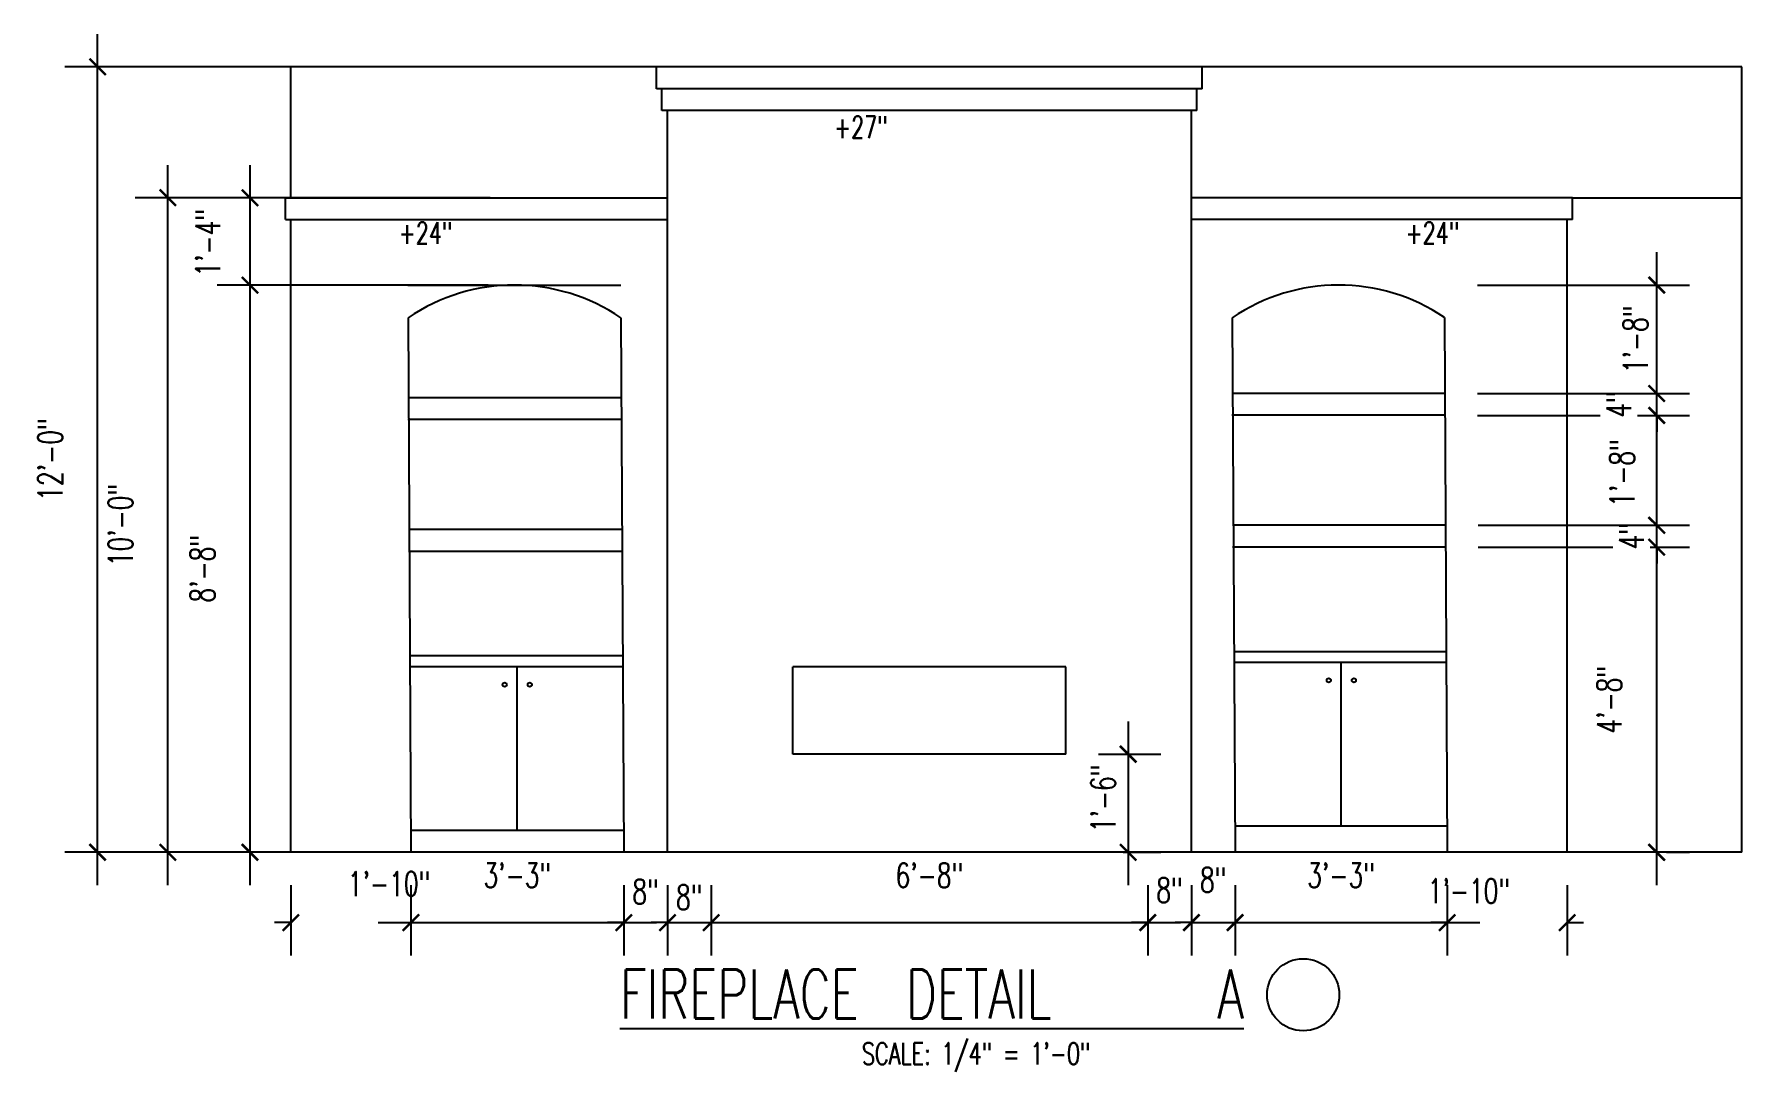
# Model space of a CAD drawing. Header units: inches. Extents: x -25328 to 8149, y -5530 to 4336.
# Drawn here: x -5225 to -4912.1, y 2410.3 to 2600.6 of the extents above; entities that cross this region are included whole.
import ezdxf

# ---------------------------------------------------------------- set-up
doc = ezdxf.new("R2010")
doc.units = ezdxf.units.IN
doc.header["$LTSCALE"] = 16
doc.header["$MEASUREMENT"] = 0
doc.layers.get('0').update_dxf_attribs({"linetype": 'CONTINUOUS'})
doc.layers.get('DEFPOINTS').update_dxf_attribs({"linetype": 'CONTINUOUS'})
for name, color, linetype in [('B1_1', 6, 'CONTINUOUS'), ('B1_2', 4, 'CONTINUOUS'), ('B1_3', 2, 'CONTINUOUS'), ('CONC', 3, 'CONTINUOUS'), ('DIM', 5, 'CONTINUOUS'), ('DIMS', 5, 'CONTINUOUS'), ('TEXT', 11, 'CONTINUOUS'), ('WALL EXT', 6, 'CONTINUOUS'), ('WALLS EXT', 6, 'CONTINUOUS')]:
    doc.layers.add(name, color=color, linetype=linetype)
doc.styles.add('PAYTAS RM', font='romans.shx', dxfattribs={"width": 0.7, "height": 4.5})
doc.styles.add('PAYTS NOTES', font='romans.shx', dxfattribs={"width": 0.7, "height": 4.5})
doc.styles.get("Standard").update_dxf_attribs({"font": 'arial.ttf'})
doc.dimstyles.new('DIM- PAYTAS', dxfattribs={"dimscale": 48, "dimtxt": 0.1, "dimasz": 0.0625, "dimexe": 0.125, "dimexo": 0.125, "dimgap": 0.125, "dimtad": 1, "dimdec": 1, "dimzin": 3, "dimdsep": 46, "dimlunit": 4, "dimtxsty": 'PAYTAS RM', "dimblk": 'ARCHTICK', "dimcen": 0.09, "dimdle": 0.125, "dimclrd": 5, "dimclre": 5, "dimclrt": 11, "dimadec": 0, "dimazin": 0, "dimtfac": 1, "dimtdec": 1, "dimtofl": 0, "dimtmove": 2, "dimatfit": 3, "dimfxl": 0, "dimfrac": 2, "dimtolj": 1, "dimtzin": 3, "dimarcsym": 0})
doc.dimstyles.get("Standard").update_dxf_attribs({"dimtxt": 0.18, "dimasz": 0.18, "dimexe": 0.18, "dimexo": 0.0625, "dimgap": 0.09, "dimtad": 0, "dimtih": 1, "dimtoh": 1, "dimdec": 4, "dimzin": 0, "dimdsep": 46, "dimtxsty": 'Standard', "dimcen": 0.09, "dimadec": 0, "dimazin": 0, "dimtfac": 1, "dimtdec": 4, "dimtofl": 0, "dimtmove": 0, "dimatfit": 3, "dimfxl": 0, "dimtolj": 1, "dimtzin": 0, "dimarcsym": 0})

# ---------------------------------------------------------------- blocks, each defined once
blk = doc.blocks.new('_ArchTick')
at = {"color": 0, "linetype": 'ByBlock', "const_width": 0.15}
blk.add_lwpolyline([(-0.5, -0.5), (0.5, 0.5)], dxfattribs=at)
blk = doc.blocks.new('*D1062')
at = {"layer": 'DEFPOINTS', "color": 0, "transparency": 16777216}
for p in [(-5177.97, 2450.57), (-5155.97, 2450.57), (-5155.97, 2437.68)]:
    blk.add_point(p, dxfattribs=at)
at = {"layer": 'DIMS', "color": 5, "lineweight": -2, "transparency": 16777216}
for p, q in [((-5177.97, 2444.57), (-5177.97, 2431.68)), ((-5155.97, 2444.57), (-5155.97, 2431.68)), ((-5177.97, 2437.68), (-5180.97, 2437.68)), ((-5155.97, 2437.68), (-5152.97, 2437.68))]:
    blk.add_line(p, q, dxfattribs=at)
at = {"layer": 'DIMS', "color": 5, "lineweight": -2, "transparency": 16777216, "xscale": 3, "yscale": 3, "zscale": 3}
blk.add_blockref('_ArchTick', (-5177.97, 2437.68), dxfattribs=at)
at = {"layer": 'DIMS', "color": 5, "lineweight": -2, "transparency": 16777216, "xscale": 3, "yscale": 3, "zscale": 3, "rotation": 180}
blk.add_blockref('_ArchTick', (-5155.97, 2437.68), dxfattribs=at)
at = {"layer": 'DIMS', "color": 11, "transparency": 16777216, "insert": (-5159.97, 2444.78), "char_height": 4.5, "attachment_point": 5, "style": 'PAYTAS RM'}
blk.add_mtext('\\A1;1\'-10"', dxfattribs=at)
blk = doc.blocks.new('*D1063')
at = {"layer": 'DEFPOINTS', "color": 0, "transparency": 16777216}
for p in [(-5155.97, 2450.57), (-5116.97, 2450.57), (-5116.97, 2437.68)]:
    blk.add_point(p, dxfattribs=at)
at = {"layer": 'DIMS', "color": 5, "lineweight": -2, "transparency": 16777216}
for p, q in [((-5155.97, 2444.57), (-5155.97, 2431.68)), ((-5116.97, 2444.57), (-5116.97, 2431.68)), ((-5161.97, 2437.68), (-5110.97, 2437.68))]:
    blk.add_line(p, q, dxfattribs=at)
at = {"layer": 'DIMS', "color": 5, "lineweight": -2, "transparency": 16777216, "xscale": 3, "yscale": 3, "zscale": 3, "rotation": 180}
blk.add_blockref('_ArchTick', (-5155.97, 2437.68), dxfattribs=at)
at = {"layer": 'DIMS', "color": 5, "lineweight": -2, "transparency": 16777216, "xscale": 3, "yscale": 3, "zscale": 3}
blk.add_blockref('_ArchTick', (-5116.97, 2437.68), dxfattribs=at)
at = {"layer": 'DIMS', "color": 11, "transparency": 16777216, "insert": (-5136.47, 2446.35), "char_height": 4.5, "attachment_point": 5, "style": 'PAYTAS RM'}
blk.add_mtext('\\A1;3\'-3"', dxfattribs=at)
blk = doc.blocks.new('*D1064')
at = {"layer": 'DEFPOINTS', "color": 0, "transparency": 16777216}
for p in [(-5116.97, 2450.57), (-5108.97, 2450.57), (-5108.97, 2437.68)]:
    blk.add_point(p, dxfattribs=at)
at = {"layer": 'DIMS', "color": 5, "lineweight": -2, "transparency": 16777216}
for p, q in [((-5116.97, 2444.57), (-5116.97, 2431.68)), ((-5108.97, 2444.57), (-5108.97, 2431.68)), ((-5116.97, 2437.68), (-5119.97, 2437.68)), ((-5108.97, 2437.68), (-5105.97, 2437.68))]:
    blk.add_line(p, q, dxfattribs=at)
at = {"layer": 'DIMS', "color": 5, "lineweight": -2, "transparency": 16777216, "xscale": 3, "yscale": 3, "zscale": 3}
blk.add_blockref('_ArchTick', (-5116.97, 2437.68), dxfattribs=at)
at = {"layer": 'DIMS', "color": 5, "lineweight": -2, "transparency": 16777216, "xscale": 3, "yscale": 3, "zscale": 3, "rotation": 180}
blk.add_blockref('_ArchTick', (-5108.97, 2437.68), dxfattribs=at)
at = {"layer": 'DIMS', "color": 11, "transparency": 16777216, "insert": (-5112.97, 2443.35), "char_height": 4.5, "attachment_point": 5, "style": 'PAYTAS RM'}
blk.add_mtext('\\A1;8"', dxfattribs=at)
blk = doc.blocks.new('*D1065')
at = {"layer": 'DEFPOINTS', "color": 0, "transparency": 16777216}
for p in [(-5108.97, 2450.57), (-5100.97, 2450.57), (-5100.97, 2437.68)]:
    blk.add_point(p, dxfattribs=at)
at = {"layer": 'DIMS', "color": 5, "lineweight": -2, "transparency": 16777216}
for p, q in [((-5108.97, 2444.57), (-5108.97, 2431.68)), ((-5100.97, 2444.57), (-5100.97, 2431.68)), ((-5108.97, 2437.68), (-5111.97, 2437.68)), ((-5100.97, 2437.68), (-5097.97, 2437.68))]:
    blk.add_line(p, q, dxfattribs=at)
at = {"layer": 'DIMS', "color": 5, "lineweight": -2, "transparency": 16777216, "xscale": 3, "yscale": 3, "zscale": 3}
blk.add_blockref('_ArchTick', (-5108.97, 2437.68), dxfattribs=at)
at = {"layer": 'DIMS', "color": 5, "lineweight": -2, "transparency": 16777216, "xscale": 3, "yscale": 3, "zscale": 3, "rotation": 180}
blk.add_blockref('_ArchTick', (-5100.97, 2437.68), dxfattribs=at)
at = {"layer": 'DIMS', "color": 11, "transparency": 16777216, "insert": (-5104.97, 2442.33), "char_height": 4.5, "attachment_point": 5, "style": 'PAYTAS RM'}
blk.add_mtext('\\A1;8"', dxfattribs=at)
blk = doc.blocks.new('*D1066')
at = {"layer": 'DEFPOINTS', "color": 0, "transparency": 16777216}
for p in [(-5100.97, 2450.57), (-5020.97, 2450.57), (-5020.97, 2437.68)]:
    blk.add_point(p, dxfattribs=at)
at = {"layer": 'DIMS', "color": 5, "lineweight": -2, "transparency": 16777216}
for p, q in [((-5100.97, 2444.57), (-5100.97, 2431.68)), ((-5020.97, 2444.57), (-5020.97, 2431.68)), ((-5106.97, 2437.68), (-5014.97, 2437.68))]:
    blk.add_line(p, q, dxfattribs=at)
at = {"layer": 'DIMS', "color": 5, "lineweight": -2, "transparency": 16777216, "xscale": 3, "yscale": 3, "zscale": 3, "rotation": 180}
blk.add_blockref('_ArchTick', (-5100.97, 2437.68), dxfattribs=at)
at = {"layer": 'DIMS', "color": 5, "lineweight": -2, "transparency": 16777216, "xscale": 3, "yscale": 3, "zscale": 3}
blk.add_blockref('_ArchTick', (-5020.97, 2437.68), dxfattribs=at)
at = {"layer": 'DIMS', "color": 11, "transparency": 16777216, "insert": (-5060.97, 2446.35), "char_height": 4.5, "attachment_point": 5, "style": 'PAYTAS RM'}
blk.add_mtext('\\A1;6\'-8"', dxfattribs=at)
blk = doc.blocks.new('*D1067')
at = {"layer": 'DEFPOINTS', "color": 0, "transparency": 16777216}
for p in [(-5020.97, 2450.57), (-5012.97, 2450.57), (-5012.97, 2437.68)]:
    blk.add_point(p, dxfattribs=at)
at = {"layer": 'DIMS', "color": 5, "lineweight": -2, "transparency": 16777216}
for p, q in [((-5020.97, 2444.57), (-5020.97, 2431.68)), ((-5012.97, 2444.57), (-5012.97, 2431.68)), ((-5020.97, 2437.68), (-5023.97, 2437.68)), ((-5012.97, 2437.68), (-5009.97, 2437.68))]:
    blk.add_line(p, q, dxfattribs=at)
at = {"layer": 'DIMS', "color": 5, "lineweight": -2, "transparency": 16777216, "xscale": 3, "yscale": 3, "zscale": 3}
blk.add_blockref('_ArchTick', (-5020.97, 2437.68), dxfattribs=at)
at = {"layer": 'DIMS', "color": 5, "lineweight": -2, "transparency": 16777216, "xscale": 3, "yscale": 3, "zscale": 3, "rotation": 180}
blk.add_blockref('_ArchTick', (-5012.97, 2437.68), dxfattribs=at)
at = {"layer": 'DIMS', "color": 11, "transparency": 16777216, "insert": (-5016.97, 2443.63), "char_height": 4.5, "attachment_point": 5, "style": 'PAYTAS RM'}
blk.add_mtext('\\A1;8"', dxfattribs=at)
blk = doc.blocks.new('*D1068')
at = {"layer": 'DEFPOINTS', "color": 0, "transparency": 16777216}
for p in [(-5012.97, 2450.57), (-5004.97, 2450.57), (-5004.97, 2437.68)]:
    blk.add_point(p, dxfattribs=at)
at = {"layer": 'DIMS', "color": 5, "lineweight": -2, "transparency": 16777216}
for p, q in [((-5012.97, 2444.57), (-5012.97, 2431.68)), ((-5004.97, 2444.57), (-5004.97, 2431.68)), ((-5012.97, 2437.68), (-5015.97, 2437.68)), ((-5004.97, 2437.68), (-5001.97, 2437.68))]:
    blk.add_line(p, q, dxfattribs=at)
at = {"layer": 'DIMS', "color": 5, "lineweight": -2, "transparency": 16777216, "xscale": 3, "yscale": 3, "zscale": 3}
blk.add_blockref('_ArchTick', (-5012.97, 2437.68), dxfattribs=at)
at = {"layer": 'DIMS', "color": 5, "lineweight": -2, "transparency": 16777216, "xscale": 3, "yscale": 3, "zscale": 3, "rotation": 180}
blk.add_blockref('_ArchTick', (-5004.97, 2437.68), dxfattribs=at)
at = {"layer": 'DIMS', "color": 11, "transparency": 16777216, "insert": (-5008.97, 2445.52), "char_height": 4.5, "attachment_point": 5, "style": 'PAYTAS RM'}
blk.add_mtext('\\A1;8"', dxfattribs=at)
blk = doc.blocks.new('*D1069')
at = {"layer": 'DEFPOINTS', "color": 0, "transparency": 16777216}
for p in [(-5004.97, 2450.57), (-4966.11, 2450.57), (-4966.11, 2437.68)]:
    blk.add_point(p, dxfattribs=at)
at = {"layer": 'DIMS', "color": 5, "lineweight": -2, "transparency": 16777216}
for p, q in [((-5004.97, 2444.57), (-5004.97, 2431.68)), ((-4966.11, 2444.57), (-4966.11, 2431.68)), ((-5010.97, 2437.68), (-4960.11, 2437.68))]:
    blk.add_line(p, q, dxfattribs=at)
at = {"layer": 'DIMS', "color": 5, "lineweight": -2, "transparency": 16777216, "xscale": 3, "yscale": 3, "zscale": 3, "rotation": 180}
blk.add_blockref('_ArchTick', (-5004.97, 2437.68), dxfattribs=at)
at = {"layer": 'DIMS', "color": 5, "lineweight": -2, "transparency": 16777216, "xscale": 3, "yscale": 3, "zscale": 3}
blk.add_blockref('_ArchTick', (-4966.11, 2437.68), dxfattribs=at)
at = {"layer": 'DIMS', "color": 11, "transparency": 16777216, "insert": (-4985.54, 2446.35), "char_height": 4.5, "attachment_point": 5, "style": 'PAYTAS RM'}
blk.add_mtext('\\A1;3\'-3"', dxfattribs=at)
blk = doc.blocks.new('*D1070')
at = {"layer": 'DEFPOINTS', "color": 0, "transparency": 16777216}
for p in [(-4966.11, 2450.57), (-4944.11, 2450.57), (-4944.11, 2437.68)]:
    blk.add_point(p, dxfattribs=at)
at = {"layer": 'DIMS', "color": 5, "lineweight": -2, "transparency": 16777216}
for p, q in [((-4966.11, 2444.57), (-4966.11, 2431.68)), ((-4944.11, 2444.57), (-4944.11, 2431.68)), ((-4966.11, 2437.68), (-4969.11, 2437.68)), ((-4944.11, 2437.68), (-4941.11, 2437.68))]:
    blk.add_line(p, q, dxfattribs=at)
at = {"layer": 'DIMS', "color": 5, "lineweight": -2, "transparency": 16777216, "xscale": 3, "yscale": 3, "zscale": 3}
blk.add_blockref('_ArchTick', (-4966.11, 2437.68), dxfattribs=at)
at = {"layer": 'DIMS', "color": 5, "lineweight": -2, "transparency": 16777216, "xscale": 3, "yscale": 3, "zscale": 3, "rotation": 180}
blk.add_blockref('_ArchTick', (-4944.11, 2437.68), dxfattribs=at)
at = {"layer": 'DIMS', "color": 11, "transparency": 16777216, "insert": (-4962.11, 2443.48), "char_height": 4.5, "attachment_point": 5, "style": 'PAYTAS RM'}
blk.add_mtext('\\A1;1\'-10"', dxfattribs=at)
blk = doc.blocks.new('*D1071')
at = {"layer": 'DEFPOINTS', "color": 0, "transparency": 16777216}
for p in [(-5213.38, 2594.57), (-5111.35, 2594.57), (-5177.97, 2450.57)]:
    blk.add_point(p, dxfattribs=at)
at = {"layer": 'DIMS', "color": 5, "lineweight": -2, "transparency": 16777216}
for p, q in [((-5213.38, 2444.57), (-5213.38, 2600.57)), ((-5117.35, 2594.57), (-5219.38, 2594.57)), ((-5183.97, 2450.57), (-5219.38, 2450.57))]:
    blk.add_line(p, q, dxfattribs=at)
at = {"layer": 'DIMS', "color": 5, "lineweight": -2, "transparency": 16777216, "xscale": 3, "yscale": 3, "zscale": 3}
for p, rotation in [((-5213.38, 2594.57), 90), ((-5213.38, 2450.57), 270)]:
    blk.add_blockref('_ArchTick', p, dxfattribs=dict(at, rotation=rotation))
at = {"layer": 'DIMS', "color": 11, "transparency": 16777216, "insert": (-5222.06, 2522.57), "char_height": 4.5, "attachment_point": 5, "rotation": 90, "style": 'PAYTAS RM'}
blk.add_mtext('\\A1;12\'-0"', dxfattribs=at)
blk = doc.blocks.new('*D1073')
at = {"layer": 'DEFPOINTS', "color": 0, "transparency": 16777216}
for p in [(-5135.47, 2570.57), (-5185.47, 2554.56), (-5135.83, 2554.56)]:
    blk.add_point(p, dxfattribs=at)
at = {"layer": 'DIMS', "color": 5, "lineweight": -2, "transparency": 16777216}
for p, q in [((-5185.47, 2576.57), (-5185.47, 2548.56)), ((-5141.47, 2570.57), (-5191.47, 2570.57)), ((-5141.83, 2554.56), (-5191.47, 2554.56))]:
    blk.add_line(p, q, dxfattribs=at)
at = {"layer": 'DIMS', "color": 5, "lineweight": -2, "transparency": 16777216, "xscale": 3, "yscale": 3, "zscale": 3}
for p, rotation in [((-5185.47, 2570.57), 90), ((-5185.47, 2554.56), 270)]:
    blk.add_blockref('_ArchTick', p, dxfattribs=dict(at, rotation=rotation))
at = {"layer": 'DIMS', "color": 11, "transparency": 16777216, "insert": (-5193.19, 2562.31), "char_height": 4.5, "attachment_point": 5, "rotation": 90, "style": 'PAYTAS RM'}
blk.add_mtext('\\A1;1\'-4"', dxfattribs=at)
blk = doc.blocks.new('*D1074')
at = {"layer": 'DEFPOINTS', "color": 0, "transparency": 16777216}
for p in [(-5156.47, 2554.56), (-5185.47, 2450.57), (-5177.97, 2450.57)]:
    blk.add_point(p, dxfattribs=at)
at = {"layer": 'DIMS', "color": 5, "lineweight": -2, "transparency": 16777216}
for p, q in [((-5185.47, 2560.56), (-5185.47, 2444.57)), ((-5162.47, 2554.56), (-5191.47, 2554.56)), ((-5183.97, 2450.57), (-5191.47, 2450.57))]:
    blk.add_line(p, q, dxfattribs=at)
at = {"layer": 'DIMS', "color": 5, "lineweight": -2, "transparency": 16777216, "xscale": 3, "yscale": 3, "zscale": 3}
for p, rotation in [((-5185.47, 2554.56), 90), ((-5185.47, 2450.57), 270)]:
    blk.add_blockref('_ArchTick', p, dxfattribs=dict(at, rotation=rotation))
at = {"layer": 'DIMS', "color": 11, "transparency": 16777216, "insert": (-5194.15, 2502.56), "char_height": 4.5, "attachment_point": 5, "rotation": 90, "style": 'PAYTAS RM'}
blk.add_mtext('\\A1;8\'-8"', dxfattribs=at)
blk = doc.blocks.new('*D1081')
at = {"layer": 'CONC', "color": 5, "lineweight": -2, "transparency": 16777216}
for p, q in [((-5200.51, 2444.57), (-5200.51, 2576.57)), ((-5184.97, 2570.57), (-5206.51, 2570.57)), ((-5200.93, 2450.57), (-5206.51, 2450.57))]:
    blk.add_line(p, q, dxfattribs=at)
at = {"layer": 'DEFPOINTS', "color": 0, "transparency": 16777216}
for p in [(-5200.51, 2570.57), (-5178.97, 2570.57), (-5194.93, 2450.57)]:
    blk.add_point(p, dxfattribs=at)
at = {"layer": 'CONC', "color": 5, "lineweight": -2, "transparency": 16777216, "xscale": 3, "yscale": 3, "zscale": 3}
for p, rotation in [((-5200.51, 2570.57), 90), ((-5200.51, 2450.57), 270)]:
    blk.add_blockref('_ArchTick', p, dxfattribs=dict(at, rotation=rotation))
at = {"layer": 'CONC', "color": 11, "transparency": 16777216, "insert": (-5209.19, 2510.57), "char_height": 4.5, "attachment_point": 5, "rotation": 90, "style": 'PAYTAS RM', "bg_fill": 3, "box_fill_scale": 1.25, "bg_fill_color": 256, "bg_fill_true_color": 13158600, "bg_fill_transparency": 0}
blk.add_mtext('\\A1;10\'-0"', dxfattribs=at)
blk = doc.blocks.new('*D1082')
at = {"layer": 'CONC', "color": 5, "lineweight": -2, "transparency": 16777216}
for p, q in [((-4927.71, 2444.57), (-4927.71, 2512.52)), ((-4960.42, 2506.52), (-4921.71, 2506.52)), ((-4925.89, 2450.57), (-4921.71, 2450.57))]:
    blk.add_line(p, q, dxfattribs=at)
at = {"layer": 'DEFPOINTS', "color": 0, "transparency": 16777216}
for p in [(-4966.42, 2506.52), (-4927.71, 2506.52), (-4931.89, 2450.57)]:
    blk.add_point(p, dxfattribs=at)
at = {"layer": 'CONC', "color": 5, "lineweight": -2, "transparency": 16777216, "xscale": 3, "yscale": 3, "zscale": 3}
for p, rotation in [((-4927.71, 2506.52), 90), ((-4927.71, 2450.57), 270)]:
    blk.add_blockref('_ArchTick', p, dxfattribs=dict(at, rotation=rotation))
at = {"layer": 'CONC', "color": 11, "transparency": 16777216, "insert": (-4936.39, 2478.54), "char_height": 4.5, "attachment_point": 5, "rotation": 90, "style": 'PAYTAS RM', "bg_fill": 3, "box_fill_scale": 1.25, "bg_fill_color": 256, "bg_fill_true_color": 13158600, "bg_fill_transparency": 0}
blk.add_mtext('\\A1;4\'-8"', dxfattribs=at)
blk = doc.blocks.new('*D1083')
at = {"layer": 'CONC', "color": 5, "lineweight": -2, "transparency": 16777216}
for p, q in [((-4927.71, 2510.52), (-4927.71, 2513.52)), ((-4960.42, 2510.52), (-4921.71, 2510.52)), ((-4960.42, 2506.52), (-4921.71, 2506.52)), ((-4927.71, 2506.52), (-4927.71, 2503.52))]:
    blk.add_line(p, q, dxfattribs=at)
at = {"layer": 'DEFPOINTS', "color": 0, "transparency": 16777216}
for p in [(-4966.42, 2510.52), (-4966.42, 2506.52)]:
    blk.add_point(p, dxfattribs=at)
at = {"layer": 'CONC', "color": 11, "transparency": 16777216, "insert": (-4932.33, 2508.52), "char_height": 4.5, "attachment_point": 5, "rotation": 90, "style": 'PAYTAS RM', "bg_fill": 3, "box_fill_scale": 1.25, "bg_fill_color": 256, "bg_fill_true_color": 13158600, "bg_fill_transparency": 0}
blk.add_mtext('\\A1;4"', dxfattribs=at)
at = {"layer": 'DEFPOINTS', "color": 0, "transparency": 16777216}
blk.add_point((-4927.71, 2510.52), dxfattribs=at)
at = {"layer": 'CONC', "color": 5, "lineweight": -2, "transparency": 16777216, "xscale": 3, "yscale": 3, "zscale": 3}
for p, rotation in [((-4927.71, 2510.52), 270), ((-4927.71, 2506.52), 90)]:
    blk.add_blockref('_ArchTick', p, dxfattribs=dict(at, rotation=rotation))
blk = doc.blocks.new('*D1084')
at = {"layer": 'CONC', "color": 5, "lineweight": -2, "transparency": 16777216}
for p, q in [((-4927.71, 2504.52), (-4927.71, 2536.68)), ((-4960.54, 2530.68), (-4921.71, 2530.68)), ((-4960.42, 2510.52), (-4921.71, 2510.52))]:
    blk.add_line(p, q, dxfattribs=at)
at = {"layer": 'DEFPOINTS', "color": 0, "transparency": 16777216}
for p in [(-4966.54, 2530.68), (-4927.71, 2530.68), (-4966.42, 2510.52)]:
    blk.add_point(p, dxfattribs=at)
at = {"layer": 'CONC', "color": 11, "transparency": 16777216, "insert": (-4934.03, 2520.1), "char_height": 4.5, "attachment_point": 5, "rotation": 90, "style": 'PAYTAS RM', "bg_fill": 3, "box_fill_scale": 1.25, "bg_fill_color": 256, "bg_fill_true_color": 13158600, "bg_fill_transparency": 0}
blk.add_mtext('\\A1;1\'-8"', dxfattribs=at)
at = {"layer": 'CONC', "color": 5, "lineweight": -2, "transparency": 16777216, "xscale": 3, "yscale": 3, "zscale": 3}
for p, rotation in [((-4927.71, 2530.68), 90), ((-4927.71, 2510.52), 270)]:
    blk.add_blockref('_ArchTick', p, dxfattribs=dict(at, rotation=rotation))
blk = doc.blocks.new('*D1085')
at = {"layer": 'CONC', "color": 5, "lineweight": -2, "transparency": 16777216}
for p, q in [((-4927.71, 2534.68), (-4927.71, 2537.68)), ((-4960.55, 2534.68), (-4921.71, 2534.68)), ((-4960.54, 2530.68), (-4921.71, 2530.68)), ((-4927.71, 2530.68), (-4927.71, 2527.68))]:
    blk.add_line(p, q, dxfattribs=at)
at = {"layer": 'DEFPOINTS', "color": 0, "transparency": 16777216}
for p in [(-4966.55, 2534.68), (-4927.71, 2534.68), (-4966.54, 2530.68)]:
    blk.add_point(p, dxfattribs=at)
at = {"layer": 'CONC', "color": 5, "lineweight": -2, "transparency": 16777216, "xscale": 3, "yscale": 3, "zscale": 3}
for p, rotation in [((-4927.71, 2534.68), 270), ((-4927.71, 2530.68), 90)]:
    blk.add_blockref('_ArchTick', p, dxfattribs=dict(at, rotation=rotation))
at = {"layer": 'CONC', "color": 11, "transparency": 16777216, "insert": (-4934.66, 2532.68), "char_height": 4.5, "attachment_point": 5, "rotation": 90, "style": 'PAYTAS RM', "bg_fill": 3, "box_fill_scale": 1.25, "bg_fill_color": 256, "bg_fill_true_color": 13158600, "bg_fill_transparency": 0}
blk.add_mtext('\\A1;4"', dxfattribs=at)
blk = doc.blocks.new('*D1086')
at = {"layer": 'CONC', "color": 5, "lineweight": -2, "transparency": 16777216}
for p, q in [((-4927.71, 2528.68), (-4927.71, 2560.57)), ((-4960.55, 2554.57), (-4921.71, 2554.57)), ((-4960.55, 2534.68), (-4921.71, 2534.68))]:
    blk.add_line(p, q, dxfattribs=at)
at = {"layer": 'DEFPOINTS', "color": 0, "transparency": 16777216}
for p in [(-4966.55, 2554.57), (-4927.71, 2554.57), (-4966.55, 2534.68)]:
    blk.add_point(p, dxfattribs=at)
at = {"layer": 'CONC', "color": 11, "transparency": 16777216, "insert": (-4931.6, 2544.62), "char_height": 4.5, "attachment_point": 5, "rotation": 90, "style": 'PAYTAS RM', "bg_fill": 3, "box_fill_scale": 1.25, "bg_fill_color": 256, "bg_fill_true_color": 13158600, "bg_fill_transparency": 0}
blk.add_mtext('\\A1;1\'-8"', dxfattribs=at)
at = {"layer": 'CONC', "color": 5, "lineweight": -2, "transparency": 16777216, "xscale": 3, "yscale": 3, "zscale": 3}
for p, rotation in [((-4927.71, 2554.57), 90), ((-4927.71, 2534.68), 270)]:
    blk.add_blockref('_ArchTick', p, dxfattribs=dict(at, rotation=rotation))
blk = doc.blocks.new('*D1089')
at = {"layer": 'DEFPOINTS', "color": 0, "transparency": 16777216}
for p in [(-5035.97, 2468.56), (-5031.48, 2450.57), (-5024.56, 2450.57)]:
    blk.add_point(p, dxfattribs=at)
at = {"layer": 'WALLS EXT', "color": 5, "lineweight": -2, "transparency": 16777216}
for p, q in [((-5024.56, 2474.56), (-5024.56, 2444.57)), ((-5029.97, 2468.56), (-5018.56, 2468.56)), ((-5025.48, 2450.57), (-5018.56, 2450.57))]:
    blk.add_line(p, q, dxfattribs=at)
at = {"layer": 'WALLS EXT', "color": 11, "transparency": 16777216, "insert": (-5029.12, 2460.45), "char_height": 4.5, "attachment_point": 5, "rotation": 90, "style": 'PAYTAS RM', "bg_fill": 3, "box_fill_scale": 1.25, "bg_fill_color": 256, "bg_fill_true_color": 13158600, "bg_fill_transparency": 0}
blk.add_mtext('\\A1;1\'-6"', dxfattribs=at)
at = {"layer": 'WALLS EXT', "color": 5, "lineweight": -2, "transparency": 16777216, "xscale": 3, "yscale": 3, "zscale": 3}
for p, rotation in [((-5024.56, 2468.56), 90), ((-5024.56, 2450.57), 270)]:
    blk.add_blockref('_ArchTick', p, dxfattribs=dict(at, rotation=rotation))

msp = doc.modelspace()

# ---------------------------------------------------------------- linework, layer by layer
at = {"layer": 'B1_1'}
for p, q in [((-4912.10981307, 2594.56545848), (-5185.97440646, 2594.56545848)), ((-5117.16190646, 2486.56545848), (-5156.16190646, 2486.56545848)), ((-5117.16190646, 2484.56545848), (-5156.16190646, 2484.56545848)), ((-5136.4952398, 2454.56545848), (-5136.4952398, 2484.56545848)), ((-4966.16600249, 2487.35189548), (-5005.16600249, 2487.35189548)), ((-4966.16600249, 2485.35189548), (-5005.16600249, 2485.35189548)), ((-4985.49933582, 2455.35189548), (-4985.49933582, 2485.35189548)), ((-5116.9952398, 2454.56545848), (-5155.9952398, 2454.56545848)), ((-4965.99933582, 2455.35189548), (-5004.99933582, 2455.35189548)), ((-4912.10981307, 2450.56545848), (-5192.70792046, 2450.56545848))]:
    msp.add_line(p, q, dxfattribs=at)
for centre in [(-5138.79596088, 2481.30384604), (-5134.19451871, 2481.30384604), (-4987.80005691, 2482.09028304), (-4983.19861473, 2482.09028304)]:
    msp.add_circle(centre, 0.38146544, dxfattribs=at)
at = {"layer": 'B1_2'}
for p, q in [((-5177.97440646, 2570.56545848), (-5177.97440646, 2594.56545848)), ((-5010.97440646, 2594.56545848), (-5110.97440646, 2594.56545848)), ((-5110.97440646, 2590.56545848), (-5110.97440646, 2594.56545848)), ((-5010.97440646, 2590.56545848), (-5010.97440646, 2594.56545848)), ((-4912.10981307, 2450.56545848), (-4912.10981307, 2594.56545848)), ((-5010.97440646, 2590.56545848), (-5110.97440646, 2590.56545848)), ((-5109.97440646, 2586.56545848), (-5109.97440646, 2590.56545848)), ((-5011.97440646, 2586.56545848), (-5011.97440646, 2590.56545848)), ((-5108.97440646, 2450.56545848), (-5108.97440646, 2586.56545848)), ((-5012.97440646, 2570.56545848), (-5012.97440646, 2586.56545848)), ((-5178.97440646, 2570.56545848), (-5108.97440646, 2570.56545848)), ((-5178.97440646, 2566.56545848), (-5178.97440646, 2570.56545848)), ((-4943.10981307, 2570.56545848), (-5012.97440646, 2570.56545848)), ((-5012.97440646, 2450.56545848), (-5012.97440646, 2570.56545848)), ((-4943.10981307, 2566.56545848), (-4943.10981307, 2570.56545848)), ((-5178.97440646, 2566.56545848), (-5108.97440646, 2566.56545848)), ((-5177.97440646, 2450.56545848), (-5177.97440646, 2566.56545848)), ((-4943.10981307, 2566.56545848), (-5012.97440646, 2566.56545848))]:
    msp.add_line(p, q, dxfattribs=at)
at = {"layer": 'B1_3'}
for p, q in [((-5011.97440646, 2586.56545848), (-5109.97440646, 2586.56545848)), ((-5035.97440646, 2484.56416751), (-5085.97440646, 2484.56416751)), ((-5085.97440646, 2468.56416751), (-5085.97440646, 2484.56416751)), ((-5035.97440646, 2468.56416751), (-5035.97440646, 2484.56416751)), ((-5035.97440646, 2468.56416751), (-5085.97440646, 2468.56416751))]:
    msp.add_line(p, q, dxfattribs=at)
at = {"layer": 'CONC'}
for p, q in [((-4943.10981307, 2570.56545848), (-4912.10981307, 2570.56545848)), ((-4944.10981307, 2450.56545848), (-4944.10981307, 2566.56545848)), ((-5156.51607313, 2554.56545848), (-5117.51607313, 2554.56545848)), ((-4966.53751654, 2534.68452359), (-5005.53751654, 2534.68452359)), ((-5117.53342051, 2533.89808659), (-5156.53342051, 2533.89808659)), ((-5117.53342051, 2529.89808659), (-5156.53342051, 2529.89808659)), ((-4966.53751654, 2530.68452359), (-5005.53751654, 2530.68452359)), ((-5117.41536495, 2509.73141992), (-5156.41536495, 2509.73141992)), ((-4966.41946098, 2510.51785692), (-5005.41946098, 2510.51785692)), ((-4966.41946098, 2506.51785692), (-5005.41946098, 2506.51785692)), ((-5117.41536495, 2505.73141992), (-5156.41536495, 2505.73141992))]:
    msp.add_line(p, q, dxfattribs=at)
at = {"layer": 'DIM'}
msp.add_arc((-5137.00044813, 2519.92873973), 34.63672227, 55.7059249058, 124.2313046848, dxfattribs=at)
at = {"layer": 'TEXT', "color": 3}
msp.add_circle((-4992.48191558, 2424.45203989), 6.61337843, dxfattribs=at)
at = {"layer": 'WALL EXT'}
for p, q in [((-5156.48482313, 2548.56545848), (-5155.97440646, 2450.56545848)), ((-5117.48471186, 2548.54409518), (-5116.97440646, 2450.56545848)), ((-5005.4848376, 2548.56823681), (-5004.97440646, 2450.56545848)), ((-4966.62058425, 2548.63352547), (-4966.10981307, 2450.56545848))]:
    msp.add_line(p, q, dxfattribs=at)

# ---------------------------------------------------------------- texts
at = {"layer": 'TEXT', "color": 3, "style": 'PAYTS NOTES', "width": 0.7}
msp.add_text('%%UFIREPLACE  DETAIL     A', height=9, dxfattribs=at).set_placement((-5117.67445692, 2420.08403425))
at = {"layer": 'TEXT', "style": 'PAYTS NOTES', "width": 0.7}
msp.add_text('SCALE: 1/4" = 1\'-0"', height=4, dxfattribs=at).set_placement((-5073.33871355, 2411.6521575))
at = {"layer": 'TEXT', "char_height": 4, "width": 83.9529322576, "style": 'PAYTS NOTES'}
for s, insert, attachment_point in [('\\pt4.004,8.009,12;+27"', (-5068.60250994, 2585.51155111), 3), ('\\pt4.004,8.009,12;+24"', (-5158.20731896, 2566.09899293), 1), ('\\pt4.004,8.009,12;+24"', (-4963.87690058, 2566.09899293), 3)]:
    msp.add_mtext(s, dxfattribs=dict(at, insert=insert, attachment_point=attachment_point))

# ---------------------------------------------------------------- dimensions: what is measured, and where the dimension line sits
at = {"layer": 'DIMS'}
dim = msp.add_linear_dim(base=(-5213.38128986, 2594.56545848), p1=(-5177.97440646, 2450.56545848), p2=(-5111.3539635, 2594.56545848), angle=90, dimstyle='DIM- PAYTAS', dxfattribs=at)
dim.commit()
dim.dimension.update_dxf_attribs({"geometry": '*D1071', "text_midpoint": (-5222.05986129, 2522.56545848)})
dim = msp.add_linear_dim(base=(-5185.47440646, 2554.56287484), p1=(-5135.47440646, 2570.56545848), p2=(-5135.82838334, 2554.56287484), angle=90, dimstyle='Standard', override={"dimscale": 48, "dimtxt": 0.1, "dimasz": 0.0625, "dimexe": 0.125, "dimexo": 0.125, "dimgap": 0.125, "dimtad": 1, "dimtih": 0, "dimtoh": 0, "dimdec": 1, "dimzin": 3, "dimlunit": 4, "dimtxsty": 'PAYTAS RM', "dimblk": 'ArchTick', "dimdle": 0.125, "dimclrd": 5, "dimclre": 5, "dimclrt": 11, "dimtdec": 1, "dimtmove": 2, "dimfrac": 2, "dimtzin": 3}, dxfattribs=at)
dim.commit()
dim.dimension.update_dxf_attribs({"geometry": '*D1073', "text_midpoint": (-5193.18610428, 2562.31168154), "dimtype": 160})
dim = msp.add_linear_dim(base=(-5185.47440646, 2450.56545848), p1=(-5156.47440646, 2554.56287484), p2=(-5177.97440646, 2450.56545848), angle=90, dimstyle='Standard', override={"dimscale": 48, "dimtxt": 0.1, "dimasz": 0.0625, "dimexe": 0.125, "dimexo": 0.125, "dimgap": 0.125, "dimtad": 1, "dimtih": 0, "dimtoh": 0, "dimdec": 1, "dimzin": 3, "dimlunit": 4, "dimtxsty": 'PAYTAS RM', "dimblk": 'ArchTick', "dimdle": 0.125, "dimclrd": 5, "dimclre": 5, "dimclrt": 11, "dimtdec": 1, "dimtmove": 2, "dimfrac": 2, "dimtzin": 3}, dxfattribs=at)
dim.commit()
dim.dimension.update_dxf_attribs({"geometry": '*D1074', "text_midpoint": (-5194.15297789, 2502.56416666)})
for base, p1, p2, picture, middle in [((-5155.97440646, 2437.67520522), (-5177.97440646, 2450.56545848), (-5155.97440646, 2450.56545848), '*D1062', (-5159.97440646, 2444.78185544)), ((-5108.97440646, 2437.67520522), (-5116.97440646, 2450.56545848), (-5108.97440646, 2450.56545848), '*D1064', (-5112.97440646, 2443.35186117)), ((-5100.97440646, 2437.67520522), (-5108.97440646, 2450.56545848), (-5100.97440646, 2450.56545848), '*D1065', (-5104.97440646, 2442.33171656)), ((-5012.97440646, 2437.67520522), (-5020.97440646, 2450.56545848), (-5012.97440646, 2450.56545848), '*D1067', (-5016.97440646, 2443.63427072)), ((-5004.97440646, 2437.67520522), (-5012.97440646, 2450.56545848), (-5004.97440646, 2450.56545848), '*D1068', (-5008.97440646, 2445.52117818)), ((-4944.10981307, 2437.67520522), (-4966.10981307, 2450.56545848), (-4944.10981307, 2450.56545848), '*D1070', (-4962.10981307, 2443.47703315))]:
    dim = msp.add_linear_dim(base=base, p1=p1, p2=p2, dimstyle='DIM- PAYTAS', dxfattribs=at)
    dim.commit()
    dim.dimension.update_dxf_attribs({"geometry": picture, "text_midpoint": middle, "dimtype": 160})
for base, p1, p2, picture, middle in [((-5116.97440646, 2437.67520522), (-5155.97440646, 2450.56545848), (-5116.97440646, 2450.56545848), '*D1063', (-5136.47440646, 2446.35377665)), ((-5020.97440646, 2437.67520522), (-5100.97440646, 2450.56545848), (-5020.97440646, 2450.56545848), '*D1066', (-5060.97440646, 2446.35377665)), ((-4966.10981307, 2437.67520522), (-5004.97440646, 2450.56545848), (-4966.10981307, 2450.56545848), '*D1069', (-4985.54210977, 2446.35377665))]:
    dim = msp.add_linear_dim(base=base, p1=p1, p2=p2, dimstyle='DIM- PAYTAS', dxfattribs=at)
    dim.commit()
    dim.dimension.update_dxf_attribs({"geometry": picture, "text_midpoint": middle})

# ---------------------------------------------------------------- next in the draw order: dimensions: what is measured, and where the dimension line sits
at = {"layer": 'CONC'}
for base, p1, p2, picture, middle in [((-5200.50846919, 2570.56545848), (-5194.92905484, 2450.56545848), (-5178.97440646, 2570.56545848), '*D1081', (-5209.18704062, 2510.56545848)), ((-4927.70747241, 2506.51785692), (-4931.88893499, 2450.56545848), (-4966.41946098, 2506.51785692), '*D1082', (-4936.38604383, 2478.5416577))]:
    dim = msp.add_linear_dim(base=base, p1=p1, p2=p2, angle=90, dimstyle='DIM- PAYTAS', override={"dimtfill": 1, "dimarcsym": 2}, dxfattribs=at)
    dim.commit()
    dim.dimension.update_dxf_attribs({"geometry": picture, "text_midpoint": middle})
at = {"layer": 'WALLS EXT'}
dim = msp.add_linear_dim(base=(-5024.56395265, 2450.56545848), p1=(-5035.97440646, 2468.56416751), p2=(-5031.47830031, 2450.56545848), angle=90, dimstyle='DIM- PAYTAS', override={"dimtfill": 1, "dimarcsym": 2}, dxfattribs=at)
dim.commit()
dim.dimension.update_dxf_attribs({"geometry": '*D1089', "text_midpoint": (-5029.12463543, 2460.4482432), "dimtype": 160})

# ---------------------------------------------------------------- next in the draw order: dimensions: what is measured, and where the dimension line sits
at = {"layer": 'CONC'}
dim = msp.add_linear_dim(base=(-4927.70747241, 2510.51785692), p1=(-4966.41946098, 2506.51785692), p2=(-4966.41946098, 2510.51785692), angle=90, dimstyle='DIM- PAYTAS', override={"dimtfill": 1, "dimarcsym": 2}, dxfattribs=at)
dim.commit()
dim.dimension.update_dxf_attribs({"geometry": '*D1083', "text_midpoint": (-4932.33431492, 2508.51785692), "dimtype": 160})

# ---------------------------------------------------------------- next in the draw order: dimensions: what is measured, and where the dimension line sits
dim = msp.add_linear_dim(base=(-4927.70747241, 2530.68452359), p1=(-4966.41946098, 2510.51785692), p2=(-4966.53751654, 2530.68452359), angle=90, dimstyle='DIM- PAYTAS', override={"dimtfill": 1, "dimarcsym": 2}, dxfattribs=at)
dim.commit()
dim.dimension.update_dxf_attribs({"geometry": '*D1084', "text_midpoint": (-4934.02923724, 2520.10119025), "dimtype": 160})

# ---------------------------------------------------------------- next in the draw order: dimensions: what is measured, and where the dimension line sits
dim = msp.add_linear_dim(base=(-4927.70747241, 2534.68452359), p1=(-4966.53751654, 2530.68452359), p2=(-4966.5479332, 2534.68452359), angle=90, dimstyle='DIM- PAYTAS', override={"dimtfill": 1, "dimarcsym": 2}, dxfattribs=at)
dim.commit()
dim.dimension.update_dxf_attribs({"geometry": '*D1085', "text_midpoint": (-4934.65560178, 2532.68452359), "dimtype": 160})

# ---------------------------------------------------------------- next in the draw order: dimensions: what is measured, and where the dimension line sits
dim = msp.add_linear_dim(base=(-4927.70747241, 2554.56545848), p1=(-4966.5479332, 2534.68452359), p2=(-4966.5479332, 2554.56545848), angle=90, dimstyle='DIM- PAYTAS', override={"dimtfill": 1, "dimarcsym": 2}, dxfattribs=at)
dim.commit()
dim.dimension.update_dxf_attribs({"geometry": '*D1086', "text_midpoint": (-4931.59712387, 2544.62499103), "dimtype": 160})

# ---------------------------------------------------------------- next in the draw order: linework, layer by layer
at = {"layer": 'DIM'}
msp.add_arc((-4986.00454416, 2519.9287414), 34.63672227, 55.9693651671, 124.2231387852, dxfattribs=at)

doc.saveas('drawing.dxf')
